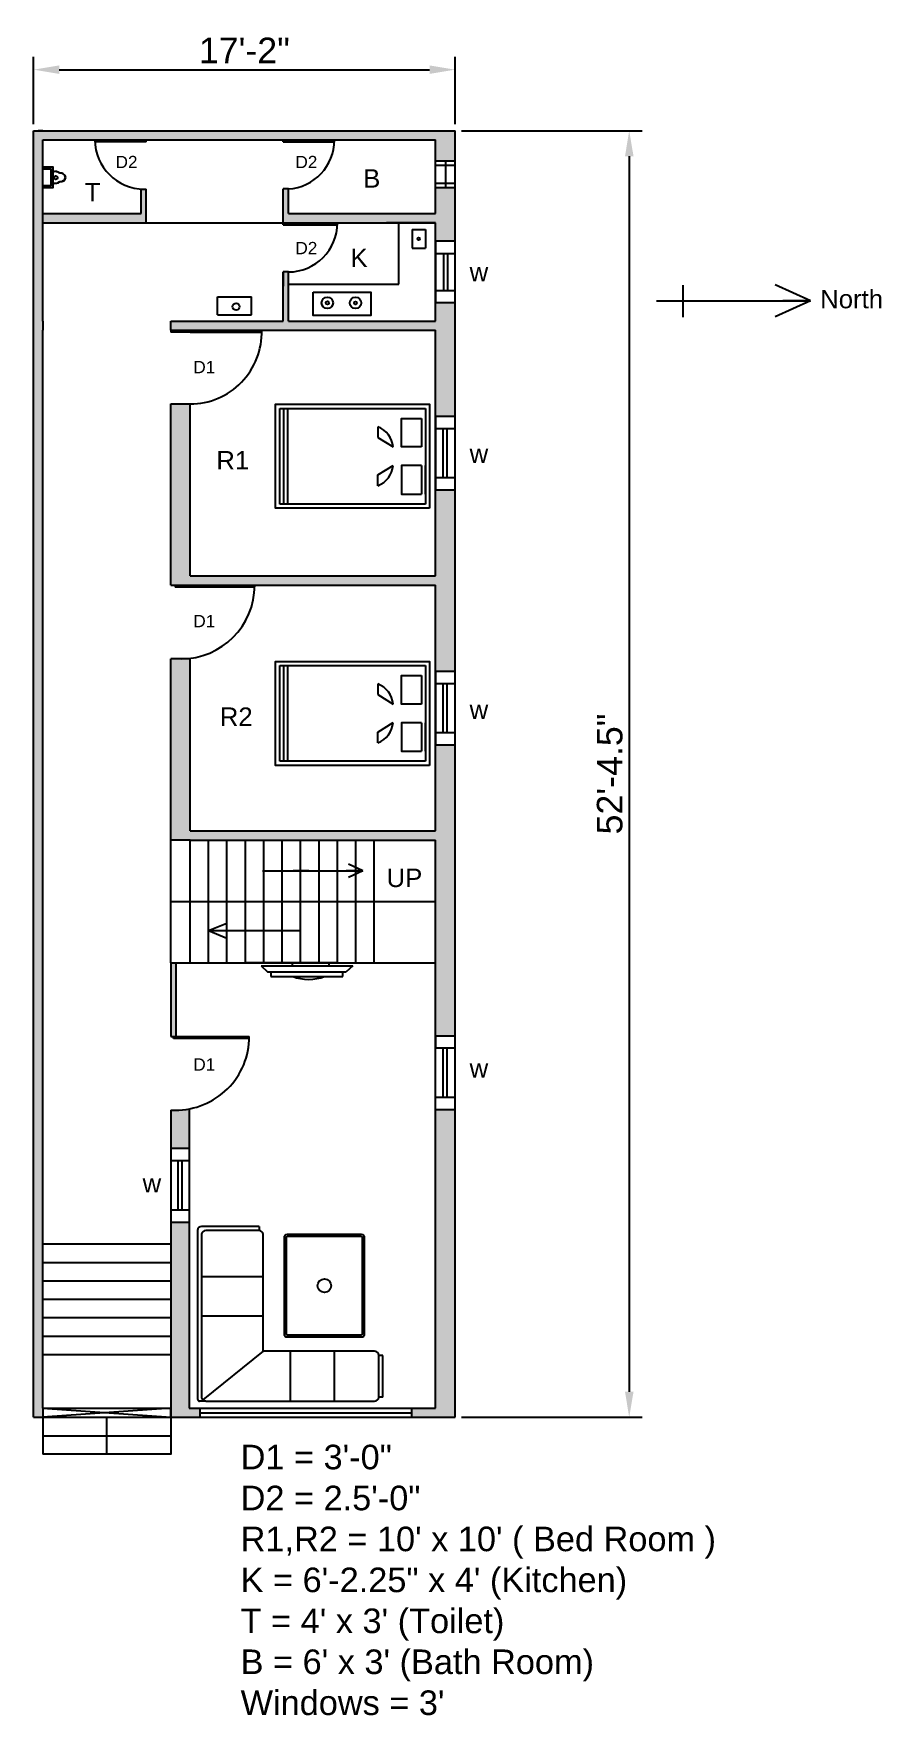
# Model space of a CAD drawing. Header units: millimetres. Extents: x 3038 to 3452, y 366 to 1187.
import ezdxf

# ---------------------------------------------------------------- set-up
doc = ezdxf.new("R2010")
doc.units = ezdxf.units.MM
doc.styles.get("Standard").update_dxf_attribs({"font": 'arial.ttf'})
doc.dimstyles.new('ISO-25', dxfattribs={"dimscale": 5, "dimtxt": 2.5, "dimasz": 2.5, "dimexe": 1.25, "dimexo": 0.625, "dimtad": 1, "dimlunit": 3, "dimtxsty": 'Standard', "dimcen": 2.5, "dimadec": 0, "dimazin": 0, "dimtfac": 1, "dimtmove": 0, "dimatfit": 3, "dimfxl": 1, "dimarcsym": 0})

# ---------------------------------------------------------------- blocks, each defined once
blk = doc.blocks.new('*D1')
at = {"color": 0, "lineweight": -2, "transparency": 16777216}
for p, q in [((3247.04, 1139.84), (3335.28, 1139.84)), ((3329.03, 1127.34), (3329.03, 523.84)), ((3247.04, 511.34), (3335.28, 511.34))]:
    blk.add_line(p, q, dxfattribs=at)
at = {"color": 0, "transparency": 16777216}
for points in [[(3326.95, 1127.34), (3331.12, 1127.34), (3329.03, 1139.84)], [(3326.95, 523.84), (3331.12, 523.84), (3329.03, 511.34)]]:
    blk.add_solid(points, dxfattribs=at)
at = {"layer": 'Defpoints', "color": 0, "transparency": 16777216}
for p in [(3243.92, 1139.84), (3243.92, 511.34), (3329.03, 511.34)]:
    blk.add_point(p, dxfattribs=at)
at = {"color": 0, "transparency": 16777216, "insert": (3319.53, 825.59), "char_height": 12.5, "attachment_point": 5, "rotation": 90}
blk.add_mtext('52\'-4.5"', dxfattribs=at)
blk = doc.blocks.new('*D2')
at = {"color": 0, "lineweight": -2, "transparency": 16777216}
for p, q in [((3037.92, 1142.97), (3037.92, 1175.89)), ((3243.92, 1142.97), (3243.92, 1175.89)), ((3050.42, 1169.64), (3231.42, 1169.64))]:
    blk.add_line(p, q, dxfattribs=at)
at = {"color": 0, "transparency": 16777216}
for points in [[(3050.42, 1171.72), (3050.42, 1167.56), (3037.92, 1169.64)], [(3231.42, 1171.72), (3231.42, 1167.56), (3243.92, 1169.64)]]:
    blk.add_solid(points, dxfattribs=at)
at = {"layer": 'Defpoints', "color": 0, "transparency": 16777216}
for p in [(3243.92, 1169.64), (3037.92, 1139.84), (3243.92, 1139.84)]:
    blk.add_point(p, dxfattribs=at)
at = {"color": 0, "transparency": 16777216, "insert": (3140.92, 1179.04), "char_height": 12.5, "attachment_point": 5}
blk.add_mtext('17\'-2"', dxfattribs=at)

msp = doc.modelspace()

# ---------------------------------------------------------------- hatches: boundary and pattern name
h = msp.add_hatch(color=256)
h.dxf.hatch_style = 1
h.set_gradient(color2=(0, 0, 0), tint=1, name='INVSPHERICAL')
h.paths.add_polyline_path([(3042.42, 1042.342), (3042.42, 1046.842), (3042.42, 1135.342), (3234.42, 1135.342), (3234.42, 1125.159), (3243.92, 1125.159), (3243.92, 1139.842), (3037.92, 1139.842), (3037.92, 511.342), (3042.42, 511.342), (3042.42, 515.842)])
h.paths.add_polyline_path([(3114.42, 1006.342), (3104.92, 1006.342), (3104.92, 917.842), (3139.828, 917.842), (3234.42, 917.842), (3234.42, 875.842), (3243.92, 875.842), (3243.92, 964.342), (3234.42, 964.342), (3234.42, 922.342), (3114.42, 922.342)], flags=17)
h.paths.add_polyline_path([(3243.92, 1055.842), (3234.42, 1055.842), (3234.42, 1046.842), (3162.42, 1046.842), (3162.42, 1070.842), (3159.92, 1070.842), (3159.92, 1063.842), (3159.92, 1046.842), (3104.92, 1046.842), (3104.92, 1042.342), (3234.42, 1042.342), (3234.42, 1000.342), (3243.92, 1000.342)], flags=17)
h.paths.add_polyline_path([(3243.92, 1112.095), (3234.42, 1112.095), (3234.42, 1099.342), (3162.42, 1099.342), (3162.42, 1111.389), (3159.92, 1111.389), (3159.92, 1094.842), (3162.42, 1094.842), (3234.42, 1094.842), (3234.42, 1085.842), (3243.92, 1085.842)], flags=17)
h.paths.add_polyline_path([(3092.92, 1111.342), (3090.42, 1111.342), (3090.42, 1099.342), (3042.42, 1099.342), (3042.42, 1094.842), (3092.92, 1094.842)], flags=17)
h.paths.add_polyline_path([(3114.42, 881.842), (3104.92, 881.842), (3104.92, 793.342), (3114.42, 793.342), (3234.42, 793.342), (3234.42, 697.765), (3243.92, 697.765), (3243.92, 839.842), (3234.42, 839.842), (3234.42, 797.842), (3114.42, 797.842)], flags=17)
h.paths.add_polyline_path([(3107.42, 733.342), (3104.92, 733.342), (3104.92, 697.342), (3107.42, 697.342)], flags=17)
h.paths.add_polyline_path([(3243.92, 661.765), (3234.42, 661.765), (3234.42, 515.842), (3222.542, 515.842), (3222.542, 511.342), (3243.92, 511.342)], flags=17)
h.paths.add_polyline_path([(3113.92, 662.01, -0.045515), (3107.42, 661.417), (3104.92, 661.342), (3104.92, 642.744), (3113.92, 642.744)], flags=17)
h.paths.add_polyline_path([(3113.92, 606.744), (3104.92, 606.744), (3104.92, 515.842), (3104.92, 511.342), (3119.214, 511.342), (3119.214, 515.842), (3113.92, 515.842)], flags=17)

# ---------------------------------------------------------------- linework, layer by layer
for p, q in [((3037.92, 1139.842), (3243.92, 1139.842)), ((3037.92, 511.342), (3037.92, 1139.842)), ((3042.42, 1139.842), (3040.17, 1139.842)), ((3042.42, 1135.342), (3234.42, 1135.342)), ((3042.42, 1046.842), (3042.42, 1135.342)), ((3092.92, 1134.342), (3067.941, 1134.342)), ((3092.92, 1134.342), (3092.92, 1135.342)), ((3159.92, 1134.342), (3159.92, 1135.342)), ((3159.92, 1134.342), (3184.899, 1134.342)), ((3234.42, 1099.342), (3234.42, 1135.342)), ((3243.92, 511.342), (3243.92, 1139.842)), ((3234.42, 1125.159), (3243.92, 1125.159)), ((3234.42, 1123.056), (3243.92, 1123.056)), ((3239.17, 1125.159), (3239.17, 1112.095)), ((3090.42, 1111.342), (3092.92, 1111.342)), ((3090.42, 1099.342), (3090.42, 1111.342)), ((3092.92, 1094.842), (3092.92, 1111.342)), ((3162.42, 1111.389), (3159.92, 1111.389)), ((3159.92, 1093.842), (3159.92, 1111.389)), ((3162.42, 1099.342), (3162.42, 1111.389)), ((3243.92, 1114.007), (3234.42, 1114.007)), ((3234.42, 1112.095), (3243.92, 1112.095)), ((3042.42, 1099.342), (3090.42, 1099.342)), ((3042.42, 1094.842), (3092.92, 1094.842)), ((3092.92, 1094.842), (3162.42, 1094.842)), ((3159.92, 1094.842), (3189.92, 1094.842)), ((3159.92, 1094.842), (3183.92, 1094.842)), ((3159.92, 1093.842), (3186.399, 1093.842)), ((3162.42, 1099.342), (3234.42, 1099.342)), ((3162.42, 1094.842), (3234.42, 1094.842)), ((3234.42, 1094.842), (3210.42, 1094.842)), ((3216.42, 1064.842), (3216.42, 1094.842)), ((3234.42, 1046.842), (3234.42, 1094.842)), ((3222.855, 1091.578), (3229.413, 1091.578)), ((3222.855, 1091.578), (3222.855, 1082.369)), ((3229.413, 1091.578), (3229.413, 1082.369)), ((3234.42, 1085.842), (3234.42, 1079.842)), ((3222.855, 1082.369), (3229.413, 1082.369)), ((3234.42, 1079.842), (3243.92, 1079.842)), ((3238.17, 1079.842), (3238.17, 1061.842)), ((3240.17, 1079.842), (3240.17, 1061.842)), ((3159.92, 1046.842), (3159.92, 1070.842)), ((3159.92, 1070.842), (3159.92, 1063.842)), ((3162.42, 1070.842), (3159.92, 1070.842)), ((3162.42, 1046.842), (3162.42, 1070.842)), ((3162.42, 1064.842), (3216.42, 1064.842)), ((3234.42, 1055.842), (3234.42, 1061.842)), ((3234.42, 1061.842), (3243.92, 1061.842)), ((3127.837, 1049.843), (3127.837, 1058.721)), ((3127.837, 1058.721), (3144.46, 1058.721)), ((3144.46, 1049.843), (3144.46, 1058.721)), ((3042.42, 1046.842), (3042.42, 1042.342)), ((3104.92, 1046.842), (3159.92, 1046.842)), ((3104.92, 1042.342), (3104.92, 1046.842)), ((3127.837, 1049.843), (3144.46, 1049.843)), ((3162.42, 1046.842), (3234.42, 1046.842)), ((3042.42, 515.842), (3042.42, 1042.342)), ((3104.92, 1042.342), (3234.42, 1042.342)), ((3104.92, 1042.342), (3104.92, 1041.342)), ((3114.42, 1041.342), (3104.92, 1041.342)), ((3114.42, 1041.342), (3149.42, 1041.342)), ((3234.42, 922.342), (3234.42, 1042.342)), ((3104.92, 917.842), (3104.92, 1006.342)), ((3104.92, 1006.342), (3114.42, 1006.342)), ((3114.42, 922.342), (3114.42, 1006.342)), ((3158.207, 957.429), (3158.207, 1004.209)), ((3158.207, 1004.209), (3229.478, 1004.209)), ((3160.207, 957.429), (3160.207, 1004.209)), ((3162.207, 957.429), (3162.207, 1004.209)), ((3229.478, 1004.209), (3229.478, 957.429)), ((3206.181, 995.209), (3206.181, 989.985)), ((3227.478, 999.318), (3227.478, 985.366)), ((3234.42, 1000.342), (3234.42, 964.342)), ((3234.42, 1000.342), (3243.92, 1000.342)), ((3237.92, 994.342), (3237.92, 970.342)), ((3239.92, 994.342), (3239.92, 970.342)), ((3206.181, 989.985), (3213.579, 985.346)), ((3206.181, 971.654), (3213.579, 976.293)), ((3206.181, 966.429), (3206.181, 971.654)), ((3227.478, 976.272), (3227.478, 962.32)), ((3234.42, 964.342), (3234.42, 970.342)), ((3234.42, 970.342), (3243.92, 970.342)), ((3234.42, 964.342), (3243.92, 964.342)), ((3229.478, 957.429), (3158.207, 957.429)), ((3114.42, 922.342), (3234.42, 922.342)), ((3104.92, 917.842), (3234.42, 917.842)), ((3104.92, 917.842), (3139.828, 917.842)), ((3107.103, 917.842), (3107.103, 916.842)), ((3145.958, 916.842), (3107.103, 916.842)), ((3234.42, 797.842), (3234.42, 917.842)), ((3104.92, 733.342), (3104.92, 881.842)), ((3114.42, 881.842), (3104.92, 881.842)), ((3114.42, 797.842), (3114.42, 881.842)), ((3158.207, 831.809), (3158.207, 878.589)), ((3158.207, 878.589), (3229.478, 878.589)), ((3160.207, 831.809), (3160.207, 878.589)), ((3162.207, 831.809), (3162.207, 878.589)), ((3227.478, 873.698), (3227.478, 859.746)), ((3229.478, 878.589), (3229.478, 831.809)), ((3234.42, 875.842), (3234.42, 839.842)), ((3234.42, 875.842), (3243.92, 875.842)), ((3206.181, 869.589), (3206.181, 864.364)), ((3206.181, 864.364), (3213.579, 859.726)), ((3237.92, 869.842), (3237.92, 845.842)), ((3239.92, 869.842), (3239.92, 845.842)), ((3206.181, 846.034), (3213.579, 850.673)), ((3227.478, 850.652), (3227.478, 836.7)), ((3206.181, 840.809), (3206.181, 846.034)), ((3234.42, 839.842), (3234.42, 845.842)), ((3234.42, 845.842), (3243.92, 845.842)), ((3234.42, 839.842), (3243.92, 839.842)), ((3229.478, 831.809), (3158.207, 831.809)), ((3114.42, 797.842), (3234.42, 797.842)), ((3114.42, 793.342), (3104.92, 793.342)), ((3114.42, 733.342), (3114.42, 793.342)), ((3114.42, 793.342), (3234.42, 793.342)), ((3123.42, 733.342), (3123.42, 793.342)), ((3132.42, 733.342), (3132.42, 793.342)), ((3141.42, 733.342), (3141.42, 793.342)), ((3150.42, 733.342), (3150.42, 793.342)), ((3159.42, 733.342), (3159.42, 793.342)), ((3168.42, 733.342), (3168.42, 793.342)), ((3177.42, 733.342), (3177.42, 793.342)), ((3186.42, 733.342), (3186.42, 793.342)), ((3195.42, 733.342), (3195.42, 793.342)), ((3204.42, 733.342), (3204.42, 793.342)), ((3234.42, 515.842), (3234.42, 793.342)), ((3198.827, 778.292), (3191.774, 781.613)), ((3149.841, 778.292), (3198.827, 778.292)), ((3172.406, 778.292), (3164.717, 778.292)), ((3164.717, 778.292), (3172.406, 778.292)), ((3198.827, 778.292), (3190.714, 778.292)), ((3198.827, 778.292), (3191.774, 774.971)), ((3104.92, 763.342), (3234.42, 763.342)), ((3123.42, 749.088), (3132.42, 752.796)), ((3123.42, 749.088), (3168.42, 749.088)), ((3123.42, 749.088), (3132.42, 745.379)), ((3104.92, 733.342), (3234.42, 733.342)), ((3104.92, 733.342), (3104.92, 697.342)), ((3107.42, 733.342), (3107.42, 697.342)), ((3149.054, 731.803), (3193.903, 731.803)), ((3149.054, 731.803), (3152.304, 728.916)), ((3159.42, 731.803), (3177.42, 731.803)), ((3164.363, 733.342), (3164.363, 731.803)), ((3182.363, 731.803), (3182.363, 733.342)), ((3193.903, 731.803), (3190.653, 728.916)), ((3152.304, 728.916), (3152.304, 728.916)), ((3152.304, 728.916), (3152.304, 728.916)), ((3152.304, 728.916), (3152.306, 728.916)), ((3152.306, 728.916), (3152.304, 728.916)), ((3152.304, 728.916), (3152.304, 728.916)), ((3152.304, 728.916), (3190.653, 728.916)), ((3153.906, 728.916), (3153.906, 726.729)), ((3153.906, 726.729), (3189.076, 726.729)), ((3189.076, 726.729), (3189.076, 728.916)), ((3104.92, 697.342), (3143.345, 697.342)), ((3106.256, 696.342), (3106.256, 697.342)), ((3143.331, 696.342), (3106.256, 696.342)), ((3234.42, 697.765), (3243.92, 697.765)), ((3237.92, 691.765), (3237.92, 667.765)), ((3239.92, 691.765), (3239.92, 667.765)), ((3234.42, 667.765), (3243.92, 667.765)), ((3104.92, 661.342), (3107.42, 661.417)), ((3104.92, 661.342), (3104.92, 515.842)), ((3113.92, 662.01), (3113.92, 515.842)), ((3234.42, 661.765), (3243.92, 661.765)), ((3104.92, 642.744), (3113.92, 642.744)), ((3108.42, 636.744), (3108.42, 612.744)), ((3110.42, 636.744), (3110.42, 612.744)), ((3104.92, 612.744), (3113.92, 612.744)), ((3104.92, 606.744), (3113.92, 606.744)), ((3118.037, 602.612), (3118.037, 520.227)), ((3148.108, 604.612), (3120.037, 604.612)), ((3120.037, 600.612), (3120.037, 521.227)), ((3148.108, 602.612), (3122.037, 602.612)), ((3148.108, 604.612), (3148.108, 602.612)), ((3150.108, 543.579), (3150.108, 600.612)), ((3042.42, 596.024), (3104.92, 596.024)), ((3042.42, 587.024), (3104.92, 587.024)), ((3042.42, 578.024), (3104.92, 578.024)), ((3120.037, 580.162), (3150.108, 580.162)), ((3042.42, 569.024), (3104.92, 569.024)), ((3042.42, 560.024), (3104.92, 560.024)), ((3120.037, 560.92), (3150.108, 560.92)), ((3042.42, 551.024), (3104.92, 551.024)), ((3150.108, 543.579), (3120.623, 519.813)), ((3204.601, 543.579), (3150.108, 543.579)), ((3163.3, 543.579), (3163.3, 519.227)), ((3184.832, 543.579), (3184.832, 519.227)), ((3042.42, 542.024), (3104.92, 542.024)), ((3206.601, 521.227), (3206.601, 541.579)), ((3208.601, 541.579), (3206.601, 541.579)), ((3208.601, 521.227), (3208.601, 541.579)), ((3122.037, 519.227), (3119.037, 519.227)), ((3122.037, 519.227), (3204.601, 519.227)), ((3208.601, 521.227), (3206.601, 521.227)), ((3037.92, 511.342), (3243.92, 511.342)), ((3042.42, 515.842), (3104.92, 515.842)), ((3042.42, 515.842), (3042.42, 493.342)), ((3042.42, 515.842), (3104.92, 511.342)), ((3104.92, 515.842), (3042.42, 511.342)), ((3042.42, 511.342), (3042.42, 502.342)), ((3073.67, 493.342), (3073.67, 511.342)), ((3104.92, 515.842), (3104.92, 493.202)), ((3104.92, 511.342), (3104.92, 515.842)), ((3113.92, 515.842), (3234.42, 515.842)), ((3119.214, 515.842), (3119.214, 511.342)), ((3119.214, 513.592), (3222.542, 513.592)), ((3222.542, 515.842), (3222.542, 511.342)), ((3042.42, 502.342), (3104.92, 502.342)), ((3104.92, 493.342), (3042.42, 493.342))]:
    msp.add_line(p, q)
at = {"color": 242, "true_color": 0xcd2027}
for p, q in [((3355.147, 1064.375), (3355.147, 1048.707)), ((3417.686, 1056.745), (3400.335, 1064.579)), ((3342.431, 1056.745), (3417.686, 1056.745)), ((3417.686, 1056.745), (3400.335, 1048.912)), ((3417.686, 1056.745), (3404.073, 1056.745))]:
    msp.add_line(p, q, dxfattribs=at)
for points in [[(3042.42, 1122.122), (3047.336, 1122.122), (3047.336, 1111.909), (3042.42, 1111.909)], [(3042.42, 1121.122), (3046.336, 1121.122), (3046.336, 1112.909), (3042.42, 1112.909)], [(3227.478, 985.366), (3217.721, 985.366), (3217.721, 999.318), (3227.478, 999.318)], [(3229.478, 999.318), (3229.478, 985.366)], [(3234.42, 1000.342), (3234.42, 994.342), (3243.92, 994.342)], [(3227.478, 976.272), (3217.721, 976.272), (3217.721, 962.32), (3227.478, 962.32)], [(3229.478, 962.32), (3229.478, 976.272)], [(3227.478, 859.746), (3217.721, 859.746), (3217.721, 873.698), (3227.478, 873.698)], [(3229.478, 873.698), (3229.478, 859.746)], [(3234.42, 875.842), (3234.42, 869.842), (3243.92, 869.842)], [(3227.478, 850.652), (3217.721, 850.652), (3217.721, 836.7), (3227.478, 836.7)], [(3229.478, 836.7), (3229.478, 850.652)], [(3234.42, 697.765), (3234.42, 691.765), (3243.92, 691.765)], [(3104.92, 642.744), (3104.92, 636.744), (3113.92, 636.744)]]:
    msp.add_lwpolyline(points)
for points in [[(3234.42, 1055.842), (3243.92, 1055.842), (3243.92, 1085.842), (3234.42, 1085.842)], [(3174.619, 1060.95), (3202.66, 1060.95), (3202.66, 1049.561), (3174.619, 1049.561)], [(3231.478, 955.429), (3156.207, 955.429), (3156.207, 1006.209), (3231.478, 1006.209)], [(3231.478, 829.809), (3156.207, 829.809), (3156.207, 880.589), (3231.478, 880.589)], [(3141.42, 733.342), (3186.42, 733.342), (3186.42, 733.342), (3141.42, 733.342)], [(3150.42, 733.342), (3186.42, 733.342), (3186.42, 733.342), (3150.42, 733.342)]]:
    msp.add_lwpolyline(points, close=True)
for points in [[(3198.051, 550.452), (3162, 550.452, -0.4142136), (3160.5, 551.952), (3160.5, 599.258, -0.4142136), (3162, 600.758), (3198.051, 600.758, -0.4142136), (3199.551, 599.258), (3199.551, 551.952, -0.4142136)], [(3198.051, 551.452), (3162, 551.452, -0.4142136), (3161.5, 551.952), (3161.5, 599.258, -0.4142136), (3162, 599.758), (3198.051, 599.758, -0.4142136), (3198.551, 599.258), (3198.551, 551.952, -0.4142136)]]:
    msp.add_lwpolyline(points, format="xyb", close=True)
for centre, radius in [((3048.84, 1116.916), 0.861), ((3226.078, 1087.002), 0.622), ((3136.878, 1053.889), 1.705), ((3181.494, 1055.708), 2.804), ((3181.494, 1055.708), 0.798), ((3195.243, 1055.708), 2.804), ((3195.243, 1055.708), 0.734), ((3180.026, 575.605), 3.305)]:
    msp.add_circle(centre, radius)
for centre, radius, start, end in [((3091.92, 1135.342), 24, 180, 270), ((3160.92, 1135.342), 24, 273.583322, 0), ((3048.47, 1116.214), 3.674, 52.496213, 107.977939), ((3048.47, 1116.214), 3.614, 52.087012, 108.286872), ((3051.097, 1116.634), 2.465, 8.906639, 99.490428), ((3051.097, 1116.634), 2.525, 8.693312, 98.892671), ((3048.47, 1117.817), 3.674, 252.022061, 308.796085), ((3048.47, 1117.817), 3.734, 252.320552, 308.403215), ((3051.097, 1117.397), 2.465, 262.420174, 351.093361), ((3051.097, 1117.397), 2.525, 263.003524, 351.306688), ((3162.42, 1094.842), 24, 270, 0), ((3114.42, 1041.342), 35, 270, 1.637245), ((3202.006, 984.372), 11.614, 4.811364, 68.934454), ((3202.006, 977.267), 11.614, 291.065546, 355.188636), ((3109.972, 917.842), 36, 270, 0), ((3202.006, 858.752), 11.614, 4.811364, 68.934454), ((3202.006, 851.647), 11.614, 291.065546, 355.188636), ((3172.36, 746.718), 21.449, 248.731668, 291.268332), ((3107.42, 697.342), 35.925, 269.567398, 0), ((3120.037, 602.612), 2, 90, 180), ((3122.037, 600.612), 2, 90, 180), ((3148.108, 600.612), 2, 0, 90), ((3204.601, 541.579), 2, 0, 90), ((3119.037, 520.227), 1, 180, 270), ((3122.037, 521.227), 2, 180, 270), ((3204.601, 521.227), 2, 270, 0)]:
    msp.add_arc(centre, radius, start, end)

# ---------------------------------------------------------------- texts
at = {"attachment_point": 1}
for s, width, insert, char_height in [('D2', 8.43702, (3077.983, 1127.544), 6), ('D2', 8.43702, (3165.878, 1127.544), 6), ('B', 14.31453, (3198.99, 1121.016), 9), ('T', 12.27336, (3062.918, 1114.25), 9), ('D2', 8.43702, (3165.878, 1085.5), 6), ('K', 11.12762, (3192.786, 1082.227), 9), ('w', 8.11962, (3251.008, 1075.264), 9), ('D1', 11.24192, (3115.983, 1027.354), 6), ('R1', 28.98272, (3127.225, 983.339), 9), ('w', 8.11962, (3251.008, 986.571), 9), ('D1', 11.24192, (3115.983, 903.282), 6), ('R2', 28.98272, (3128.903, 858.095), 9), ('w', 8.11962, (3251.008, 861.478), 9), ('UP', 27, (3210.419, 779.371), 9), ('D1', 11.24192, (3115.983, 686.69), 6), ('w', 8.11962, (3251.008, 686.304), 9), ('w', 8.11962, (3091.186, 630.17), 9)]:
    msp.add_mtext_dynamic_manual_height_columns(s, width=width, gutter_width=12.5, heights=[0], dxfattribs=dict(at, insert=insert, char_height=char_height))
at = {"color": 242, "true_color": 0xcd2027, "insert": (3422.338, 1062.085), "char_height": 9, "attachment_point": 1}
msp.add_mtext_dynamic_manual_height_columns('North', width=20.34968, gutter_width=12.5, heights=[0], dxfattribs=at)
at = {"color": 252, "true_color": 0x939598, "insert": (3139.108, 497.945), "char_height": 12, "attachment_point": 1}
msp.add_mtext_dynamic_manual_height_columns('D1 = 3\'-0"\\PD2 = 2.5\'-0"\\PR1,R2 = 10\' x 10\' ( Bed Room )\\PK = 6\'-2.25" x 4\' (Kitchen)\\PT = 4\' x 3\' (Toilet)\\PB = 6\' x 3\' (Bath Room)\\PWindows = 3\'', width=466.80015, gutter_width=12.5, heights=[180.85], dxfattribs=at)

# ---------------------------------------------------------------- dimensions: what is measured, and where the dimension line sits
at = {"color": 252, "true_color": 0x939598}
dim = msp.add_linear_dim(base=(3243.92, 1169.639), p1=(3037.92, 1139.842), p2=(3243.92, 1139.842), dimstyle='ISO-25', dxfattribs=at)
dim.commit()
dim.dimension.update_dxf_attribs({"geometry": '*D2', "text_midpoint": (3140.92, 1179.04)})
dim = msp.add_linear_dim(base=(3329.033, 511.342), p1=(3243.92, 1139.842), p2=(3243.92, 511.342), angle=90, dimstyle='ISO-25', dxfattribs=at)
dim.commit()
dim.dimension.update_dxf_attribs({"geometry": '*D1', "text_midpoint": (3319.526, 825.592)})

doc.saveas('drawing.dxf')
